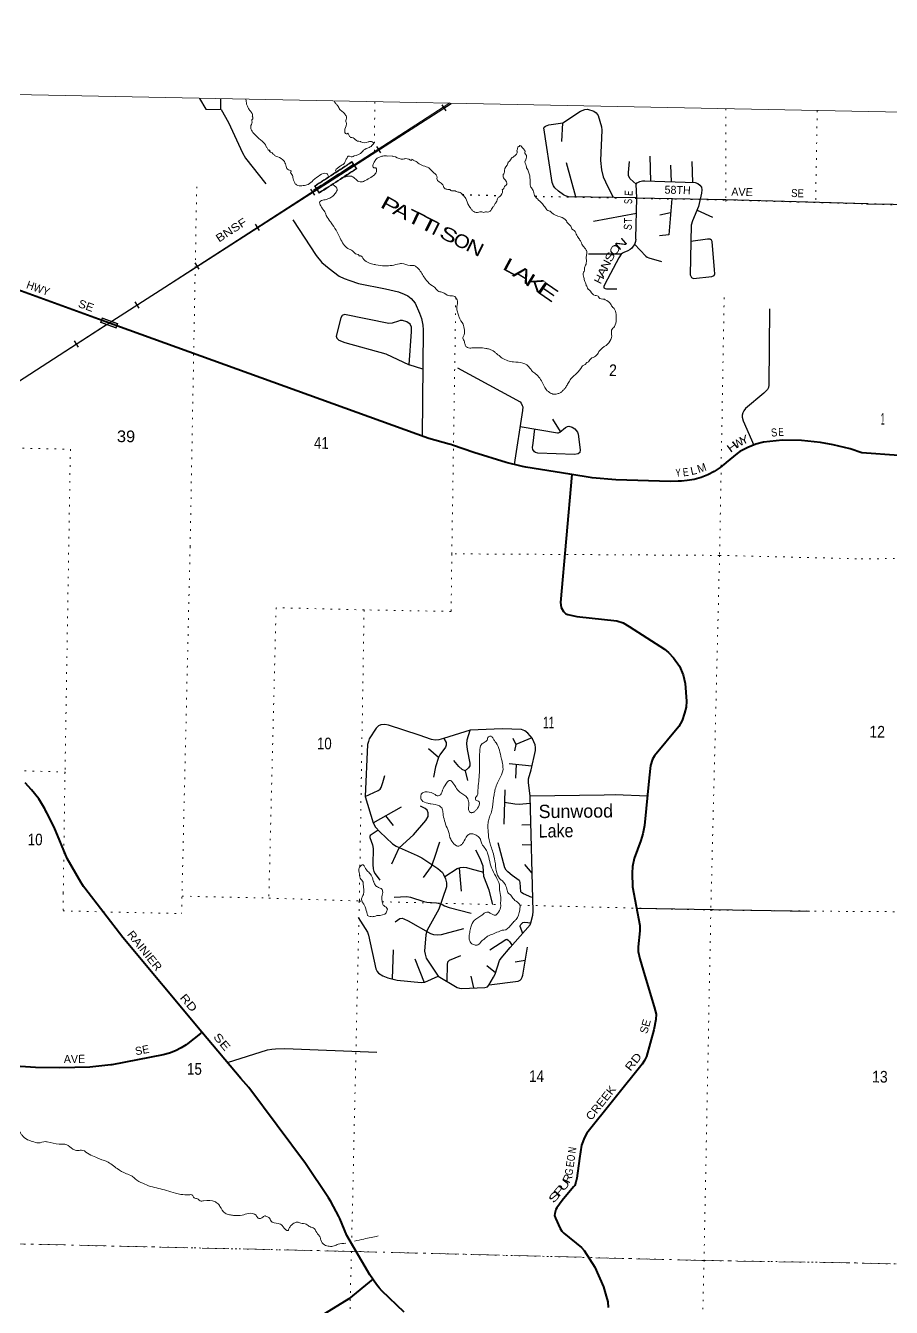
# Model space of a CAD drawing. Header units: feet. Extents: x -518066 to -250644, y -364975 to -177792.
# Drawn here: x -451300 to -438261, y -197095 to -177792 of the extents above; entities that cross this region are included whole.
import ezdxf
from ezdxf.enums import TextEntityAlignment as Align

# ---------------------------------------------------------------- set-up
doc = ezdxf.new("R2010")
doc.units = ezdxf.units.FT
doc.header["$LTSCALE"] = 80
doc.linetypes.add('DOT_DASHED', pattern=[7.7, 5, -1.2, 0.3, -1.2])
doc.linetypes.add('DOTTED', pattern=[1.5, 0.3, -1.2])
for name, color, linetype, lineweight in [('26', 7, 'Continuous', 40), ('29', 7, 'Continuous', 25), ('30', 7, 'Continuous', 13), ('34', 7, 'Continuous', 25), ('39', 7, 'Continuous', 13), ('4', 7, 'Continuous', 25), ('41', 7, 'Continuous', 13), ('44', 7, 'DOT_DASHED', 13), ('6', 7, 'DOTTED', 25), ('61', 7, 'Continuous', 13), ('7', 7, 'DOTTED', 13)]:
    doc.layers.add(name, color=color, linetype=linetype, lineweight=lineweight)
doc.layers.add('27', color=7, linetype='Continuous')

msp = doc.modelspace()

# ---------------------------------------------------------------- linework, layer by layer
at = {"layer": '26'}
for points in [[(-449925.28, -182311.32), (-452414.93, -181411.26), (-452439.86, -181402.24), (-452464.93, -181389.34), (-452501.31, -181366.85), (-452536.59, -181339.56), (-452568.83, -181308.74), (-452597.67, -181274.71), (-452622.8, -181237.86), (-452643.93, -181198.58), (-452660.85, -181157.31), (-452673.35, -181114.5), (-452681.32, -181070.61), (-452684.65, -181026.13), (-452657.91, -180327.41)], [(-438707.13, -184223.73), (-438880.02, -184167.17), (-439137.58, -184107.71), (-439329.31, -184069.44), (-439614.21, -184038.28), (-439900.81, -184037.06), (-440185.97, -184065.82), (-440300.88, -184097.54), (-440424.46, -184145.31), (-440542.37, -184205.73), (-440583.09, -184234.64), (-440750.49, -184370.53), (-440755.82, -184375.49), (-440839.21, -184445.02), (-440929.42, -184505.45), (-441025.46, -184556.12), (-441126.26, -184596.48), (-441230.73, -184626.08), (-441337.72, -184644.59), (-441421.06, -184650.15), (-441446.29, -184651.84), (-441471.06, -184652.41), (-441588.44, -184655.14), (-442409.32, -184634.19), (-442769.89, -184603.6), (-443105.47, -184548.87), (-443764.76, -184439.96), (-443789.61, -184435.86), (-443814.76, -184430.06), (-444061.36, -184373.2), (-444551.47, -184218.53), (-444871.9, -184110.42), (-444897.07, -184101.92), (-444921.9, -184095.01), (-445226.05, -184010.33), (-449925.28, -182311.32)], [(-434579.37, -184567.92), (-434811.99, -184501.78), (-435311.04, -184366.69), (-435594.02, -184328.05), (-435827.1, -184318.59), (-436003.63, -184315.96), (-436453.66, -184327.38), (-437601.09, -184300.17), (-437907.48, -184285.52), (-438151.31, -184267.77), (-438707.13, -184223.73)], [(-443074.78, -184553.88), (-443242, -186482), (-443235, -186555), (-443199, -186616), (-443166, -186649), (-443132, -186663), (-443000, -186693), (-442394, -186758), (-442302, -186788), (-442212, -186841), (-441678, -187184), (-441616, -187235), (-441541, -187313), (-441453, -187441), (-441399, -187570), (-441366, -187698), (-441348, -187966), (-441352, -188056), (-441377, -188145), (-441414, -188259), (-441462, -188345), (-441828, -188788), (-441861, -188837), (-441890, -188937), (-441909, -189120), (-441980, -189838), (-442005, -189964), (-442035, -190062), (-442137, -190337), (-442159, -190454), (-442167, -190556), (-442160, -190761), (-442048, -191343), (-442050, -191423), (-442076, -191664), (-442073, -191736), (-442048, -191846), (-441976, -192104), (-441834, -192567), (-441804, -192679), (-441808, -192761), (-441840, -192914), (-441951, -193319), (-441977, -193375), (-442013, -193431), (-442848, -194472), (-442883, -194536), (-442926, -194652), (-442957, -194855), (-442998, -195150), (-443011, -195211), (-443029, -195258), (-443048, -195282), (-443220, -195485), (-443301, -195594), (-443314, -195619), (-443332, -195680), (-443333, -195714), (-443322, -195754), (-443251, -195909), (-443224, -195946), (-443194, -195978), (-442926, -196194), (-442886, -196239), (-442727, -196489), (-442597, -196786), (-442555, -196926), (-442534, -197011), (-442529, -197095)], [(-448643.74, -192949.48), (-449835.9, -191526.5), (-450124.58, -191153.6), (-450408.83, -190783.3), (-450427.98, -190758.36), (-450444.28, -190733.3), (-450469.92, -190693.9), (-450672.83, -190335.1), (-450872.05, -189863.6), (-450982.28, -189646.4), (-450995.12, -189621.1), (-451008.09, -189596.4), (-451012.06, -189588.83), (-451103.52, -189438.57), (-451210.19, -189298.69), (-451307.32, -189195.72)], [(-448643.74, -192949.48), (-448667.21, -192968.33), (-448856.89, -193120.67), (-448881.84, -193141.51), (-448906.89, -193157.22), (-448955.83, -193187.92), (-449043.11, -193231.27), (-449134.45, -193265.25), (-449228.83, -193289.51), (-450003.78, -193442.32), (-450015.65, -193444.09), (-450330.81, -193479.3), (-450783.75, -193489.37), (-451148.99, -193485.08), (-451845.41, -193436.69)], [(-445600.88, -197164.96), (-445934.37, -196845.76), (-445973.22, -196802.59), (-446016.69, -196748.87), (-446118.31, -196602.74), (-446238.21, -196400.39), (-446464.45, -196014.18), (-446568.62, -195754.84), (-446580.98, -195728.39), (-446704.58, -195499.61), (-446740.67, -195444.64), (-447083.84, -194930.54), (-447939.47, -193785.88), (-448060.27, -193645.9), (-448643.74, -192949.48)], [(-446070.35, -196671.7), (-446434, -196965), (-446994, -197314), (-447197, -197421), (-447297, -197460), (-447411, -197500), (-447552, -197530), (-447694, -197542), (-447942, -197531), (-450588, -197405), (-450726, -197405), (-450787, -197416), (-450878, -197448), (-450945, -197488), (-450996, -197533), (-451060, -197624), (-451121, -197737), (-451162, -197889), (-451217, -198188), (-451344, -199099)]]:
    msp.add_lwpolyline(points, dxfattribs=at)
at = {"layer": '29'}
for p, q in [((-448365.02, -178895.22), (-448367.2, -179054.39)), ((-443223, -179536), (-443207, -179254)), ((-443011.26, -180371.47), (-443154, -179859)), ((-441884.67, -180132.3), (-441894, -179760)), ((-441570.78, -180143.91), (-441585, -179895)), ((-441250.95, -180155.74), (-441260, -179841)), ((-438634.91, -180473.78), (-435510.72, -180526.46)), ((-442099.07, -180619.12), (-442748, -180742)), ((-441586.33, -180610.64), (-441749, -180646)), ((-441188.03, -180570.52), (-440956, -180675)), ((-442823, -181230), (-442323.21, -181226.96)), ((-445318.83, -182965.24), (-445524, -182901)), ((-443246.43, -183906.93), (-443359, -183720)), ((-443673.72, -188518.48), (-443918.04, -188618.91)), ((-445082, -188813), (-445233, -188686)), ((-444016, -188904), (-443674.19, -188942.1)), ((-443910.75, -188915.73), (-443923, -189124)), ((-444681, -189014), (-444643, -189162)), ((-444083, -189300), (-444097, -189820)), ((-446064, -189799), (-445641, -189557)), ((-445880.75, -189694.16), (-445767, -189840)), ((-443690.11, -189826.1), (-443826.23, -189831.08)), ((-443681.54, -190136.35), (-443819.3, -190129.19)), ((-444771.33, -190478.56), (-444739, -190825)), ((-443670, -190553.95), (-443781, -190425)), ((-442100.8, -191085.36), (-439495.3, -191126.96)), ((-445767, -191711), (-445781.61, -192147.33)), ((-445438, -191845), (-445295.73, -192202.74)), ((-444355, -191949), (-444222.45, -192051.04)), ((-443774.44, -191873.58), (-443929, -191897)), ((-444596, -192109), (-444552.98, -192285.31))]:
    msp.add_line(p, q, dxfattribs=at)
for points in [[(-448680.38, -178889.02), (-448585.56, -179050.02), (-448354.58, -179054.64), (-448245, -179252), (-448034, -179707), (-447987.32, -179786.05), (-447680, -180173)], [(-443207, -179254), (-442941, -179079), (-442880.34, -179053.46), (-442838, -179051), (-442741.75, -179081.19), (-442707.11, -179104.3), (-442679, -179144), (-442628.57, -179316.91), (-442624, -179369), (-442641, -179823), (-442628.57, -179966.28), (-442603, -180069), (-442568.52, -180146.54), (-442451.82, -180381.14)], [(-442092.26, -180387.35), (-443122.88, -180369.54), (-443166.76, -180357.98), (-443199.1, -180339.5), (-443275.33, -180286.35), (-443330.76, -180235.5), (-443351.55, -180203.15), (-443372, -180155), (-443494, -179334), (-443490.14, -179320.38), (-443471.66, -179304.2), (-443419, -179285), (-443207, -179254)], [(-442102.94, -180179.92), (-442196.64, -180098.01), (-442218, -180055), (-442222.05, -180005.57), (-442203, -179837)], [(-442092.26, -180387.35), (-442103, -180180), (-442088.08, -180160.4), (-442048.81, -180139.6), (-442007.24, -180130.36), (-441974, -180129), (-441217, -180157), (-441178.01, -180171.96), (-441145.68, -180192.75), (-441122.58, -180227.42), (-441115, -180266), (-441120.27, -180312.92), (-441164, -180516), (-441258.86, -180731.2), (-441278, -180798), (-441291, -181545), (-441271.57, -181583.92), (-441241, -181601), (-440963, -181571), (-440932.02, -181553.88), (-440920.47, -181530.77), (-440927, -181468), (-440959, -181044), (-440971.29, -181022.36), (-440982.84, -181013.12), (-440992.08, -181008.5), (-441030, -181009), (-441282.26, -181042.87)], [(-442111.71, -181006.85), (-442110.15, -180995.91), (-442092.26, -180387.35)], [(-438634.91, -180473.78), (-440753.31, -180414.98), (-442096.8, -180389.96)], [(-441568.09, -180399.81), (-441615, -180942), (-441752, -180958)], [(-447276, -180715), (-446923, -181255), (-446839.35, -181359.79), (-446728.48, -181452.22), (-446576.03, -181563.15), (-446504.43, -181598.98), (-446417, -181631), (-446285, -181674.07), (-445881, -181754), (-445684.45, -181803.48), (-445598.99, -181834.69), (-445546, -181862), (-445492.74, -181904.02), (-445434.99, -181974.49), (-445366, -182124), (-445337.98, -182202.13), (-445320, -182305), (-445312.57, -182371.97), (-445329.45, -183972.95)], [(-442111.71, -181006.85), (-442114.65, -181044.88), (-442129.67, -181088.22), (-442148.15, -181115.36), (-442171.24, -181143.68), (-442194.34, -181163.89), (-442228.99, -181182.97), (-442291.35, -181208.39), (-442312.14, -181220.51), (-442328.31, -181233.81), (-442365.33, -181287.82), (-442578.94, -181685.75), (-442592.79, -181720.26), (-442589.33, -181738.75), (-442573.16, -181750.3), (-442550.05, -181753.77), (-442397.61, -181753.77)], [(-442127.56, -181085.13), (-441959.9, -181262.11), (-441937.95, -181277.13), (-441914, -181288), (-441722, -181342)], [(-440097, -182056), (-440105, -183208), (-440109.72, -183243.16), (-440128.2, -183273.2), (-440184, -183325), (-440456.2, -183559.76), (-440482, -183593), (-440497.77, -183624.47), (-440509.32, -183656.82), (-440509.32, -183686.86), (-440493, -183745), (-440334.37, -184110.49)], [(-444795, -182946), (-443853, -183457), (-443835.47, -183477.74), (-443819.3, -183512.41), (-443812.37, -183533.2), (-443817, -183590), (-443940.59, -184401.05)], [(-443853.18, -183827.41), (-443291, -183925), (-443274.18, -183923.75), (-443255.7, -183914.51), (-443167, -183842), (-443137.9, -183829), (-443117.11, -183826.69), (-443069, -183840), (-443029.34, -183863.67), (-442990, -183914), (-442978.52, -183946.86), (-442946.18, -184180.27), (-442951, -184220), (-442976.21, -184242.66), (-443034, -184253), (-443587, -184229), (-443620.65, -184221.86), (-443636.82, -184210.31), (-443663, -184174), (-443664.54, -184143.29), (-443655, -184082), (-443629.07, -183866.31)], [(-445003.96, -188528.43), (-444967.3, -188588.4), (-444966, -188627), (-444976.54, -188660.04), (-445059.69, -188773.28), (-445082, -188813), (-445126, -188957), (-445159, -189112)], [(-444609, -188406), (-444654, -188554), (-444660.09, -188606.89), (-444651, -188693), (-444612, -188901), (-444611.59, -188939.67), (-444627.76, -188967.4), (-444681, -189014), (-444724.77, -188995.13), (-444777, -188950), (-444849, -188859)], [(-443964, -188521), (-443918, -188619), (-443938, -188713)], [(-446186, -189399), (-445992.87, -189309.43), (-445960.53, -189288.63), (-445944, -189267), (-445918, -189192), (-445890, -189087)], [(-445787, -190416), (-445674.11, -190172.56), (-445458, -189979), (-445274, -189764), (-445239.86, -189703.44), (-445235.24, -189675.71), (-445237, -189648), (-445253.72, -189608.69), (-445285, -189582), (-445353, -189547)], [(-443698.96, -189505.94), (-443865.5, -189521.41), (-443932, -189519), (-444088.11, -189489.96)], [(-441936.32, -189396.23), (-442423, -189376), (-442586, -189379), (-443702, -189396)], [(-445988.8, -189908.87), (-446110, -189990), (-446117.6, -190001.55), (-446115.29, -190017.73), (-446076, -190131), (-446066.78, -190184.12), (-446073, -190424), (-446066.78, -190492.63), (-446055.23, -190529.61), (-446034, -190566), (-445964, -190659)], [(-445310, -190621), (-445185, -190455), (-445142, -190329), (-445063, -190086)], [(-443678, -190920), (-443803.13, -190868.13), (-443827.39, -190853.69), (-443841, -190835), (-443852.8, -190698.85), (-443858.57, -190678.05), (-443868, -190667), (-443973, -190593), (-444038.74, -190538.24), (-444063, -190509.35), (-444082, -190474), (-444185, -190097)], [(-444264, -191027), (-444319, -190811), (-444397, -190605), (-444408, -190452), (-444452, -190336), (-444519, -190211)], [(-444985, -190606), (-444801, -190488), (-444750.17, -190471.83), (-444703.98, -190467.21), (-444660.09, -190469.52), (-444612, -190484), (-444402, -190543)], [(-445750, -190917), (-445556.31, -190909.75), (-445505, -190915), (-445303, -190981), (-445258.34, -190992.95), (-445112, -191002), (-445043.52, -191018.37), (-444991, -191047), (-444923.41, -191071.52), (-444590, -191156)], [(-446293, -191224), (-446153, -191443), (-446133.77, -191490.95), (-446024, -191995), (-446006.73, -192036.33), (-445983.63, -192061.75), (-445922, -192103), (-445847.35, -192131.08), (-445702, -192167), (-445343.8, -192205.03), (-445290, -192200), (-445088, -192105)], [(-445736, -191288), (-445663, -191241), (-445630.22, -191235.6), (-445602.5, -191242.53), (-445540, -191274), (-445201, -191465), (-445156.71, -191480.56), (-445094.34, -191482.87), (-445038.9, -191480.56), (-444979, -191466), (-444699, -191390)], [(-443813.64, -191462.65), (-443851, -191359), (-443850.49, -191347.09), (-443842.41, -191330.91), (-443826.24, -191312.42), (-443810, -191301), (-443783.51, -191296.24), (-443689.4, -191305.67)], [(-444319.54, -192237.58), (-443883, -192182), (-443853.96, -192169.79), (-443837.79, -192152.46), (-443820.47, -192122.41), (-443813, -192094), (-443739, -191671)], [(-444309, -191709), (-444067, -191553), (-444050.29, -191552.18), (-444034.12, -191562.58), (-444011, -191587), (-443973, -191643)], [(-444752, -191800), (-444921.1, -191873.4), (-444945, -191896), (-444952, -191934), (-444957.86, -192181.7)], [(-448258.91, -193408.8), (-447655, -193219), (-447591.29, -193208.56), (-447535.85, -193201.63), (-447397, -193199), (-446009, -193252)]]:
    msp.add_lwpolyline(points, dxfattribs=at)
for points in [[(-445524, -182901), (-445486, -182398), (-445490.43, -182332.69), (-445508.91, -182288.78), (-445559, -182254), (-445622.09, -182233.32), (-445656.74, -182233.32), (-445686, -182243), (-445779.16, -182274.91), (-445830, -182277), (-446499, -182145), (-446532.15, -182157.06), (-446551, -182192), (-446623, -182470), (-446615.31, -182499.07), (-446582.97, -182526.8), (-446495, -182564), (-445876, -182736)], [(-443702, -189396), (-443727, -189189), (-443724.6, -189133.77), (-443687, -188998), (-443621, -188710), (-443620.66, -188661.19), (-443627.59, -188621.9), (-443664, -188534), (-443667, -188526), (-443736.16, -188448.58), (-443782.35, -188413.92), (-443830, -188393), (-444123, -188384), (-444605, -188402), (-445006, -188529), (-445078.17, -188549.12), (-445131.3, -188551.43), (-445189, -188542), (-445375, -188476), (-445836, -188326), (-445891.23, -188318.03), (-445951.28, -188322.65), (-445985.93, -188338.83), (-446022, -188372), (-446124.52, -188535.26), (-446138.38, -188573.4), (-446149, -188617), (-446186, -189399), (-446064, -189799), (-446029.82, -189861.75), (-445967.46, -189933.39), (-445775, -190114), (-445717.99, -190151.77), (-445405, -190290), (-445334.56, -190323.93), (-445092.03, -190485.7), (-445024, -190548), (-445004.26, -190575.83), (-444976.54, -190642.84), (-444960.37, -190700.62), (-444961, -190763), (-445076, -191099), (-445251.41, -191415.85), (-445272, -191484), (-445292.99, -191730.13), (-445285, -191778), (-445265.27, -191834.12), (-445088, -192105), (-444798.68, -192275.51), (-444766.34, -192287.06), (-444731, -192292), (-444385, -192279), (-444363.28, -192274.94), (-444345.95, -192266.27), (-444322.85, -192243.16), (-444288.21, -192184.81), (-444252, -192124), (-444230.46, -192075.04), (-444163, -191873), (-444140.38, -191835.85), (-444000, -191676), (-443703, -191336), (-443688.8, -191304.33), (-443659.92, -191188.2), (-443654, -191133)]]:
    msp.add_lwpolyline(points, close=True, dxfattribs=at)
at = {"layer": '34'}
for p, q in [((-450001.92, -182244.22), (-444888.74, -178963.39)), ((-444963.84, -179076.63), (-445024.16, -178983.31)), ((-445949.25, -179707.69), (-446009.56, -179614.37)), ((-446942.92, -180347.42), (-447003.24, -180254.12)), ((-447779.21, -180875.19), (-447839.53, -180781.88)), ((-448684.78, -181458.03), (-448745.1, -181364.72)), ((-449587.84, -182044.96), (-449648.17, -181951.65)), ((-450505.21, -182634.9), (-450565.53, -182541.59))]:
    msp.add_line(p, q, dxfattribs=at)
at = {"layer": '34', "lineweight": 13}
for p, q in [((-446387.48, -179850.66), (-446323.22, -179945.04)), ((-446310.96, -179948.84), (-446384.75, -179840.46)), ((-446880.38, -180314.93), (-446951.02, -180204.47)), ((-446877.89, -180303.97), (-446939.35, -180207.86))]:
    msp.add_line(p, q, dxfattribs=at)
msp.add_lwpolyline([(-444911.1, -178954.54), (-456099.27, -186187.52), (-456532.32, -186457.58), (-456769.16, -186611.44), (-456971.95, -186773.75), (-457173.03, -186960.17), (-457374.94, -187214.86), (-463514.27, -196366.62), (-463839.56, -196862.84), (-463995.36, -197126.1), (-464110.45, -197343.63), (-464189.58, -197577.66), (-464255.65, -197894.16), (-466464.25, -211701.43), (-466546, -212154.26), (-466660.41, -212817.54), (-467449.16, -217956.46), (-468444.31, -224233.2)], dxfattribs=at)
at = {"layer": '34'}
msp.add_lwpolyline([(-465555.62, -206013.84), (-464256.74, -197893.97), (-464190.66, -197577.38), (-464111.46, -197343.2), (-463996.33, -197125.56), (-463840.5, -196862.25), (-463515.2, -196366.01), (-457375.84, -187214.21), (-457173.85, -186959.42), (-456972.68, -186772.91), (-456769.81, -186610.56), (-456532.92, -186456.65), (-456099.87, -186186.59), (-450081.5, -182295.67)], dxfattribs=at)
at = {"layer": '34', "lineweight": 13}
for centre, major_axis, start_param, end_param in [((-465281.58, -151264.46), (709.92, 34296.83), 3.72554957, 3.74652935), ((-465269.7, -151282.21), (708.5, 34229.29), 3.72687781, 3.74652877), ((-465269.7, -151282.21), (708.66, 34237.29), 3.72712361, 3.74632059), ((-465266.34, -151279.46), (711.07, 34351.88), 3.72701264, 3.74624122), ((-465266.34, -151279.46), (711.23, 34359.88), 3.72688378, 3.7465292)]:
    msp.add_ellipse(centre, major_axis=major_axis, ratio=1, start_param=start_param, end_param=end_param, dxfattribs=at)
at = {"layer": '39'}
for p, q in [((-445779.87, -179755.6), (-445846.72, -179756.63)), ((-444306.36, -188494.95), (-444296.29, -188493.06))]:
    msp.add_line(p, q, dxfattribs=at)
msp.add_arc((-446222.01, -190474.31), 42.09, 84.20074, 118.08062, dxfattribs=at)
for points in [[(-447884.12, -179164.56), (-447883.59, -179133.17), (-447900.96, -179094.78), (-447935.36, -179053.15), (-447958.48, -179005.74), (-447974.75, -178963.94), (-447976.11, -178939), (-447982, -178903)], [(-446480.16, -179142.04), (-446518.7, -179095.5), (-446567.82, -179055.14), (-446600.1, -178998.74), (-446629.9, -178965), (-446655, -178929)], [(-447887.47, -179161.14), (-447884.12, -179164.56), (-447884.58, -179202.71), (-447894.77, -179214.65), (-447890.9, -179226.74), (-447905.81, -179296.85), (-447910, -179310.87), (-447888.77, -179381.41), (-447835.32, -179446.3), (-447737.98, -179533.8), (-447678.66, -179610.82), (-447672.84, -179626.95), (-447654.93, -179641.22), (-447649.15, -179661.38), (-447619.18, -179673.78), (-447625.23, -179675.71), (-447599.46, -179704.13), (-447579.5, -179714.41), (-447579.63, -179724.45), (-447563.61, -179728.66), (-447551.81, -179748.88), (-447533.85, -179759.13), (-447426.05, -179812.61), (-447386.62, -179873.33), (-447375.08, -179915.64), (-447341.51, -179962.23), (-447301.64, -179986.8), (-447307.73, -179992.75), (-447278.29, -180049.33), (-447274.67, -180081.51), (-447247.52, -180160.15), (-447240.58, -180173.47)], [(-446128.38, -179629.07), (-446069.59, -179583.56), (-446059.25, -179559.59), (-446079.13, -179543.29), (-446123.25, -179536.75), (-446141.42, -179544.56), (-446249.85, -179543.28), (-446263.81, -179535.09), (-446301.91, -179530.62), (-446367.63, -179483.65), (-446405.68, -179475.18), (-446433.31, -179434.68), (-446455.18, -179416.35), (-446459.26, -179422.33), (-446451.18, -179418.4), (-446459.26, -179422.33), (-446492.97, -179385.78), (-446467.5, -179273.62), (-446476.93, -179223.3), (-446472.03, -179151.05), (-446480.16, -179142.04)], [(-446354.68, -179755.3), (-446352.85, -179754.96), (-446231.61, -179694.13), (-446211.23, -179670.26), (-446128.38, -179629.07)], [(-442967.6, -180997.8), (-443007.11, -180931.09), (-443054.52, -180866.27), (-443070.51, -180860.06), (-443076.29, -180839.9), (-443147.51, -180750.69), (-443155.35, -180734.54), (-443248.99, -180673.18), (-443378.71, -180605.39), (-443398.57, -180587.08), (-443420.61, -180582.79), (-443470.27, -180538.03), (-443517.71, -180475.21), (-443593.14, -180402.02), (-443634.68, -180349.31), (-443657.86, -180274.73), (-443689.38, -180224.15), (-443702.61, -180155.71), (-443703.79, -180087.42), (-443738.43, -179964.5), (-443754.13, -179934.2), (-443761.82, -179905.99), (-443776.93, -179827.48), (-443768.73, -179813.52), (-443769.68, -179727.15), (-443783.4, -179698.87), (-443777.28, -179690.92), (-443798.91, -179652.5), (-443820.67, -179626.13), (-443860.57, -179603.57), (-443862.67, -179611.58), (-443878.76, -179613.39), (-443893.31, -179653.39), (-443901.56, -179671.37), (-443897.69, -179683.47), (-443946.86, -179763.22), (-443989.45, -179796.86), (-444005.88, -179826.79), (-444030.25, -179848.59), (-444036.47, -179864.59), (-444090.03, -179974.42), (-444092.5, -180012.55), (-444106.86, -180036.48), (-444091.55, -180098.91), (-444059.95, -180143.47), (-444054.39, -180181.69), (-444095.15, -180229.41), (-444099.38, -180247.44), (-444119.61, -180259.25), (-444119.84, -180277.32), (-444159.06, -180365.22), (-444181.38, -180383.04), (-444212.35, -180452.96), (-444226.63, -180470.87), (-444249.21, -180510.77)], [(-446352.85, -179754.96), (-446379.76, -179767.76), (-446420.65, -179760.2), (-446443.34, -179759.28), (-446458.99, -179782.1), (-446481.25, -179827.66), (-446506.92, -179872.13), (-446562.51, -179907.16), (-446596.68, -179934.25), (-446620.67, -179955.97), (-446630.71, -179973.07), (-446625.95, -179985.67)], [(-446506.33, -180076.4), (-446499.36, -180075.02), (-446456.36, -180064.43), (-446409.95, -180057.18), (-446375.82, -180068.21), (-446328.99, -180105.19), (-446283.31, -180139.91), (-446242.44, -180145.21), (-446184.81, -180124.26), (-446100.19, -180078.11), (-446033.78, -180025.33), (-446016.1, -179975.28), (-446027.81, -179935.7), (-446053.92, -179932.54), (-446069.97, -179914.54), (-446071.3, -179893.02), (-446050.17, -179848.6), (-446017.75, -179798.4), (-445971.51, -179771.89), (-445921.76, -179756.68), (-445887.76, -179754.1), (-445846.72, -179756.63)], [(-444249.21, -180510.77), (-444265.44, -180524.63), (-444281.93, -180558.58), (-444338.67, -180600.09), (-444374.78, -180597.66), (-444403, -180605.35), (-444429.01, -180597.02), (-444493.36, -180604.29), (-444567.4, -180581.33), (-444593.11, -180548.89), (-444626.66, -180500.3), (-444671.55, -180393.33), (-444713.16, -180346.64), (-444719.11, -180340.55), (-444770.83, -180299.77), (-444798.92, -180297.43), (-444832.87, -180280.96), (-444887.06, -180278.32), (-444901, -180268.12), (-444955.09, -180257.43), (-445000.95, -180230.78), (-445016.51, -180188.43), (-445105.77, -180097), (-445103.55, -180078.96), (-445150.91, -180010.11), (-445190.58, -179969.48), (-445210.42, -179949.16), (-445374.18, -179872.92), (-445429.92, -179832.1), (-445455.9, -179821.75), (-445483.84, -179807.37), (-445481.91, -179813.42), (-445554.01, -179796.5), (-445614.35, -179803.82), (-445676.48, -179793.05), (-445778.45, -179755.7), (-445779.87, -179755.6)], [(-447240.58, -180173.47), (-447198.96, -180199.48), (-447121.83, -180202.16), (-447044.89, -180184.43), (-446967.24, -180120.21), (-446868.16, -180045.58), (-446768.64, -180017.44), (-446743.37, -180051.22), (-446741.73, -180057.26)], [(-446672.48, -180187.36), (-446607.62, -180260.86), (-446634.33, -180314.41), (-446672.47, -180358.99), (-446732.22, -180395.83), (-446806.85, -180418.07), (-446870.1, -180444.74), (-446854.77, -180508.1), (-446836.31, -180543.07), (-446802.77, -180583.11)], [(-446814.58, -180570.26), (-446802.77, -180583.11), (-446771.45, -180649.75), (-446712.33, -180742.84), (-446696.51, -180763.1), (-446562.74, -180993.63)], [(-446562.74, -180993.63), (-446446.13, -181147.63), (-446376.29, -181184.6), (-446310.63, -181235.58), (-446280.65, -181247.98), (-446278.82, -181262.07), (-446270.76, -181260.16), (-446205.13, -181313.14), (-446049.38, -181387.28), (-446023.34, -181393.61), (-445893.01, -181411.21), (-445669.7, -181379.69), (-445637.49, -181374.05), (-445509.32, -181403.67), (-445457.1, -181404.29), (-445419.17, -181422.82), (-445355.69, -181487.83), (-445265.03, -181629.47), (-445171.65, -181712.91), (-445119.93, -181753.69), (-445104.14, -181775.97), (-445077.76, -181797.01)], [(-442967.6, -180997.8), (-442937.77, -181045.39), (-442922.69, -181082.67), (-442900.85, -181114.21), (-442875.18, -181147.54)], [(-442893.37, -181586.94), (-442895.64, -181506.79), (-442887.46, -181494.83), (-442884.96, -181454.7), (-442866.22, -181400.7), (-442853.25, -181324.53), (-442856.68, -181276.3), (-442845.85, -181212.15), (-442851.49, -181179.95), (-442875.18, -181147.54), (-442879.21, -181140.66)], [(-442893.37, -181586.94), (-442876.64, -181644.66), (-442862.68, -181683.07), (-442855.65, -181706.83), (-442843.48, -181727.25)], [(-445077.76, -181797.01), (-445017.03, -181811.98), (-444929.29, -181857.65), (-444853.26, -181864.88), (-444800.55, -181923.35), (-444800.94, -182003.87), (-444804.84, -182071.93), (-444784.94, -182136.1)], [(-442732.42, -182779.96), (-442677.52, -182724.38), (-442665.17, -182700.43), (-442655.01, -182690.5), (-442594.01, -182628.97), (-442557.6, -182607.3), (-442486.24, -182519.79), (-442473.82, -182489.81), (-442475.26, -182443.6), (-442474.48, -182379.34), (-442431.6, -182321.61), (-442406.29, -182223.5), (-442407.94, -182193.36), (-442407.28, -182139.13), (-442438.35, -182052.42), (-442458.24, -182036.11), (-442489.71, -181981.51), (-442569.3, -181920.33), (-442583.28, -181914.14), (-442667.33, -181889.05), (-442671.17, -181874.95), (-442723.16, -181856.26), (-442792.69, -181793.18), (-442812.47, -181768.85), (-442828.46, -181762.64), (-442843.48, -181727.25)], [(-444784.94, -182136.1), (-444777.49, -182165.41), (-444771.69, -182183.56), (-444712.7, -182286.67), (-444691.71, -182377.29), (-444704.85, -182467.51), (-444717.16, -182487.45), (-444695.67, -182537.91), (-444682.33, -182596.31), (-444660.65, -182630.7), (-444592.58, -182647.58), (-444568.45, -182645.85), (-444369.7, -182652.2), (-444315.63, -182664.9), (-444239.79, -182703.94), (-444207.97, -182730.43), (-444186.1, -182748.76), (-444122.46, -182799.72), (-444036.58, -182838.89), (-443952.45, -182857.96), (-443812.06, -182873.67), (-443704.53, -182949.25), (-443670.96, -182995.83), (-443619.23, -183036.6), (-443508.26, -183181.56)], [(-443203.83, -183282.78), (-443176.04, -183254.71), (-443145.31, -183204.86), (-443130.93, -183178.92), (-443087.95, -183113.16), (-442996.51, -183025.88), (-442923.04, -182930.35), (-442902.69, -182908.5), (-442882.51, -182900.7), (-442845.95, -182866.99), (-442823.74, -182857.21), (-442803.27, -182825.32), (-442732.42, -182779.96)], [(-443508.26, -183181.56), (-443471.68, -183258.06), (-443408.77, -183316.44), (-443341.61, -183344.16), (-443281.61, -183334.53), (-443238.69, -183315.99), (-443203.83, -183282.78)], [(-444306.36, -188494.95), (-444340.74, -188514.63), (-444345.08, -188540.69), (-444379.67, -188578.44), (-444434.36, -188615.94), (-444461.78, -188724.06), (-444468.12, -189079.44), (-444489.4, -189342.27), (-444497.97, -189386.34), (-444522.41, -189414.17), (-444526.6, -189428.19), (-444518.88, -189454.38), (-444469, -189481.07), (-444465.32, -189509.23), (-444506.54, -189595.1), (-444535.01, -189624.88), (-444571.4, -189644.54), (-444577.43, -189644.46), (-444587.52, -189648.37), (-444613.43, -189631.99), (-444629.05, -189595.66), (-444624.17, -189525.43), (-444633.36, -189455.03), (-444649.04, -189422.73), (-444760.43, -189335.05), (-444882.99, -189174.96), (-444902.9, -189160.67), (-444920.99, -189162.47), (-444971.86, -189216.09), (-445021.18, -189307.88), (-445025.36, -189321.89), (-445070.35, -189387.63), (-445100.52, -189391.3), (-445134.43, -189372.82), (-445254.42, -189331.25), (-445280.56, -189332.95), (-445335.06, -189356.4), (-445349.63, -189398.4), (-445348.01, -189430.55), (-445334.3, -189458.83), (-445244.48, -189504.07), (-445196.38, -189512.66), (-445068.24, -189544.29), (-445044.34, -189560.65), (-445016.96, -189621.21), (-445009.79, -189691.58), (-445004.01, -189711.74), (-444975.18, -189818.51), (-444930.32, -189927.48), (-444897.6, -190044.34), (-444879.88, -190072.66), (-444812.46, -190143.75), (-444776.38, -190150.19), (-444754.18, -190140.41), (-444719.65, -190108.69), (-444670.41, -190022.92), (-444635.75, -189981.15), (-444611.46, -189965.38), (-444563.27, -189965.94), (-444513.29, -189984.61), (-444483.42, -190005.04), (-444451.75, -190043.57), (-444447.86, -190053.65), (-444428.51, -190114.13), (-444379.14, -190182.99), (-444343.86, -190253.7), (-444270.64, -190507.59), (-444161.33, -190765.92), (-444161.81, -190806.08), (-444143.1, -190918.76), (-444146.09, -190999.06), (-444147, -191073.35), (-444192.28, -191163.18), (-444220.69, -191186.95), (-444330.63, -191145.48), (-444409.28, -191172.67), (-444429.59, -191190.51), (-444545.02, -191269.47), (-444594.41, -191367.29), (-444611.5, -191451.43), (-444620.54, -191533.66), (-444605.16, -191590.07), (-444541.47, -191637.01), (-444515.41, -191641.33), (-444464.91, -191617.83), (-444409.97, -191558.23), (-444391.77, -191548.4), (-444375.49, -191530.52), (-444308.74, -191491.15), (-444137.18, -191420.88), (-444106.96, -191413.2), (-444096.92, -191413.32), (-443997.67, -191344.2), (-443944.73, -191284.58), (-443912.21, -191252.83), (-443858.29, -191112.9), (-443851.51, -191050.72)], [(-443851.51, -191050.72), (-443863.23, -191024.48), (-443930.8, -190965.44), (-443972.38, -190916.76), (-443992.09, -190886.41), (-444027.91, -190859.87), (-444053.24, -190795.31), (-444086.35, -190710.58), (-444131.96, -190663.86), (-444137.94, -190659.76), (-444225.32, -190413.73), (-444255.63, -190264.78), (-444284.62, -190172.05), (-444326.84, -190010.9), (-444333.79, -189922.46), (-444338.84, -189842.08), (-444327.87, -189765.9), (-444306.91, -189693.84), (-444288.33, -189651.89), (-444269.18, -189563.76), (-444244.82, -189377.28), (-444231.93, -189309.15), (-444163.51, -189133.24), (-444113.9, -189017.35), (-444118.48, -188898.81), (-444131.83, -188840.42), (-444135.65, -188824.3), (-444215.19, -188594.44), (-444240.85, -188557.98), (-444264.46, -188517.54), (-444296.29, -188493.06), (-444301.13, -188496.69)], [(-446241.82, -190437.18), (-446276.57, -190479.93), (-446282.84, -190499.94), (-446275.34, -190544.21), (-446260.33, -190630.75), (-446218.89, -190691.47), (-446215.3, -190725.65), (-446206.41, -190820.14), (-446213.14, -190878.31), (-446237.84, -190928.22), (-446234.44, -190978.46), (-446208.85, -191020.93), (-446187.31, -191065.37), (-446156.47, -191172.16), (-446148.69, -191192.34), (-446112.73, -191208.83), (-446052.47, -191207.53), (-446010.15, -191195.98), (-445994.07, -191194.16), (-445871.07, -191153.43), (-445860.69, -191125.44), (-445852.31, -191097.43), (-445905.89, -191044.59), (-445925.5, -191006.2), (-445931.12, -190972), (-445936.41, -190911.69), (-445923.28, -190823.48), (-445946.93, -190787.06), (-446000.88, -190764.33), (-446028.75, -190743.91), (-446056.23, -190691.38), (-446060.12, -190681.3), (-446077.51, -190624.86), (-446120.83, -190554.07), (-446168.46, -190507.31), (-446217.75, -190432.44), (-446222.13, -190431.22)], [(-454219.23, -194656.62), (-454201.57, -194650.14), (-454159.4, -194650.63), (-454062.61, -194617.63), (-454012, -194584.08), (-453901.42, -194573.33), (-453841.37, -194590.09), (-453817.44, -194604.43), (-453763.11, -194595.03), (-453734.95, -194591.34), (-453603.95, -194552.72), (-453367.9, -194463.11), (-453283.27, -194440.01), (-453216.99, -194438.78), (-453150.53, -194423.49), (-453097.94, -194391.98), (-452970.9, -194349.29), (-452823.86, -194320.01), (-452789.7, -194311.26), (-452707.17, -194296.15), (-452550.66, -194306.03), (-452480.28, -194298.82), (-452429.86, -194281.34), (-452417.77, -194277.46), (-452385.5, -194265.79), (-452255.94, -194180.97), (-452136.98, -194142.2), (-451990.07, -194115.81), (-451907.64, -194108.74), (-451842.09, -194167.75), (-451798.08, -194182.32), (-451788.19, -194194.49), (-451702.41, -194241.68), (-451654.14, -194236.23), (-451635.92, -194224.38), (-451595.98, -194242.93), (-451546.72, -194319.82), (-451526.86, -194338.12), (-451516.89, -194344.27), (-451445.09, -194385.27), (-451377.82, -194468.39), (-451354.14, -194502.81), (-451270.63, -194572.07), (-451196.61, -194595.03), (-451108.53, -194618.15), (-450999.85, -194599.35), (-450975.79, -194601.63), (-450793.46, -194635.91), (-450681.11, -194645.26), (-450591.53, -194710.57), (-450515.47, -194731.55), (-450439.14, -194730.43), (-450345.49, -194789.77), (-450241.58, -194833.16), (-450221.63, -194843.44), (-450077.71, -194899.35), (-449920.35, -195005.62), (-449782.71, -195081.54), (-449696.81, -195118.69), (-449649.11, -195159.42), (-449535.46, -195227.02), (-449419.54, -195272.56), (-449177.28, -195333.65), (-449045.25, -195375.36), (-448961.14, -195394.42)], [(-448961.14, -195394.42), (-448826.64, -195398.01), (-448784.59, -195408.55), (-448782.68, -195416.6), (-448750.95, -195449.11), (-448700.96, -195467.76), (-448669.1, -195490.23), (-448618.9, -195490.81), (-448442.38, -195506.96), (-448414.47, -195523.35), (-448372.91, -195574.04), (-448293.84, -195677.38), (-448231.86, -195700.2), (-448167.73, -195710.99), (-448039.15, -195706.48), (-447944.46, -195681.49), (-447830.33, -195708.94), (-447796.71, -195751.5), (-447752.56, -195754.03), (-447728.22, -195734.24), (-447687.87, -195718.65), (-447681.89, -195722.73), (-447637.91, -195739.31), (-447604.46, -195795.93), (-447498.45, -195831.32), (-447434.54, -195860.19), (-447365.18, -195935.3), (-447345.09, -195935.55), (-447338.95, -195925.57), (-447318.33, -195881.64), (-447297.96, -195857.78), (-447245.29, -195820.25), (-447205.03, -195812.69), (-447185.01, -195816.93), (-447155.01, -195827.33), (-447072.87, -195844.36), (-447021.08, -195879.11), (-446953.16, -195908.03), (-446903.93, -195988.93), (-446870.29, -196029.49), (-446854.84, -196079.88), (-446797.51, -196154.85), (-446727.49, -196175.75), (-446653.09, -196168.6), (-446594.54, -196143.18), (-446479.88, -196126.45), (-446479.18, -196126.3)], [(-446344.56, -196096.29), (-446206.02, -196065.42), (-445990.58, -196019.76)]]:
    msp.add_spline(points, degree=3, dxfattribs=at)
at = {"layer": '4', "lineweight": 13}
msp.add_lwpolyline([(-501256.99, -177792.42), (-469933.03, -178460.37), (-438608.17, -179085.23), (-407282.48, -179667), (-375956.02, -180205.68), (-344628.85, -180701.28), (-313301.03, -181153.78), (-281972.61, -181563.19), (-250643.67, -181929.5), (-252658.03, -364975.08), (-284238.76, -364605.82), (-315818.95, -364193.12), (-347398.54, -363736.98), (-378977.49, -363237.41), (-410555.71, -362694.39), (-442133.14, -362107.95), (-473709.75, -361478.07), (-505285.47, -360804.75)], close=True, dxfattribs=at)
msp.add_lwpolyline([(-501256.99, -177792.42), (-469933.03, -178460.37), (-438608.17, -179085.23), (-407282.48, -179667), (-375956.02, -180205.68), (-344628.85, -180701.28), (-313301.03, -181153.78), (-281972.61, -181563.19), (-250643.67, -181929.5), (-252658.03, -364975.08), (-284238.76, -364605.82), (-315818.95, -364193.12), (-347398.54, -363736.98), (-378977.49, -363237.41), (-410555.71, -362694.39), (-442133.14, -362107.95), (-473709.75, -361478.07), (-505285.47, -360804.75)], close=True, dxfattribs=at)
at = {"layer": '44'}
for points in [[(-424858.03, -179345.89), (-424893.87, -180715.86), (-424958.05, -183420.86), (-427608.36, -183409.36), (-427747.58, -191280.35), (-429044.08, -191259.4), (-429097.43, -193924.55), (-432449.1, -193854.28), (-432494.94, -196531.37), (-435809.28, -196496.58), (-438942.1, -196423.1)], [(-438942.1, -196423.1), (-441082.7, -196389.02), (-446392.71, -196252.1), (-451684.88, -196133.64), (-451799.3, -201423.57), (-449176, -201485), (-449304, -209501), (-446659, -209534), (-446689, -211145)]]:
    msp.add_lwpolyline(points, dxfattribs=at)
at = {"layer": '6'}
for p, q in [((-444722.48, -180337.34), (-444149.62, -180350.41)), ((-443627.14, -180360.94), (-442351.64, -180384.91)), ((-442119.93, -180389.28), (-440753.31, -180414.98)), ((-440753.31, -180414.98), (-438634.89, -180472.65))]:
    msp.add_line(p, q, dxfattribs=at)
msp.add_lwpolyline([(-438634.89, -180472.65), (-438150.11, -180487.84), (-435513.41, -180527.32)], dxfattribs=at)
at = {"layer": '61'}
for p, q in [((-450148.37, -182190.53), (-449912.66, -182277.13)), ((-449912.66, -182277.13), (-449938.64, -182347.84))]:
    msp.add_line(p, q, dxfattribs=at)
msp.add_lwpolyline([(-449938.64, -182347.84), (-450174.36, -182261.24), (-450148.37, -182190.53)], dxfattribs=at)
msp.add_lwpolyline([(-450164.09, -182256.49), (-450143.62, -182200.79), (-449922.92, -182281.87), (-449943.38, -182337.57)], close=True, dxfattribs=at)
at = {"layer": '7'}
for p, q in [((-446040.5, -178940.87), (-446048.92, -179759.75)), ((-440755.58, -179043.76), (-440753.31, -180414.98)), ((-439377.39, -179070.39), (-439402.06, -180453.53)), ((-448723.22, -180217.65), (-448822.41, -185636.29)), ((-440753.31, -180414.98), (-440754.51, -180482.98)), ((-440779.53, -181889.08), (-440848.6, -185770.53)), ((-450625.85, -184171.27), (-450706.89, -189025.22)), ((-448822.41, -185636.29), (-448951.56, -191165.49)), ((-440848.6, -185770.53), (-444881.39, -185746.95)), ((-440848.6, -185770.53), (-438737.92, -185822.15)), ((-435572.18, -185799.65), (-438737.92, -185822.15)), ((-446202.78, -186591.02), (-446265.98, -190469.12)), ((-445929.11, -190986.75), (-444146.4, -191031.43)), ((-443854.52, -191038.75), (-440980.08, -191110.83)), ((-440980.08, -191110.83), (-438840.21, -191132.9))]:
    msp.add_line(p, q, dxfattribs=at)
for points in [[(-444821.52, -181886.07), (-444881.39, -185746.95), (-444891.63, -186614.49), (-446202.78, -186591.02), (-447527.88, -186558.35), (-447637.32, -190931.94)], [(-456788.43, -185410.4), (-454628.12, -185465.83), (-454615.37, -184082.29), (-451465.14, -184155.39), (-450625.85, -184171.27)], [(-440848.6, -185770.53), (-440979.97, -191101.79), (-441082.59, -196379.98), (-441209.5, -201674.77), (-441314.48, -206956.47), (-441416.14, -212329.01)], [(-438840.21, -191132.9), (-435675.63, -191150.45), (-432404.3, -191201.95), (-432379.34, -188898.12), (-433496.4, -190193.79), (-435572.18, -185799.65)], [(-452026.2, -188997.66), (-451556.18, -189006.22), (-450707, -189034.26)], [(-450707, -189034.26), (-450733.09, -190851.36), (-450736.41, -191124.44), (-448951.56, -191165.49)], [(-446267.85, -190583.83), (-446274.27, -190978.11), (-446231.11, -190979.19)], [(-448944.32, -190901.98), (-447637.32, -190931.94), (-446235.27, -190976.53)], [(-446274.27, -190978.11), (-446392.71, -196252.1), (-446527.47, -201547.81), (-446606.27, -206864.05), (-446709.14, -212160.17)], [(-462289.5, -195913.13), (-456976.95, -196007.35), (-451684.88, -196133.64), (-446392.71, -196252.1), (-441082.7, -196389.02), (-438942.1, -196423.1)], [(-438942.1, -196423.1), (-435809.28, -196496.58), (-432494.94, -196531.37), (-430529.36, -196572.1), (-429627.95, -196587.62), (-425207.67, -196670.01), (-419905.69, -196737.59), (-414593.68, -196809.54), (-409267.99, -196910.1), (-407591.43, -196942.48)]]:
    msp.add_lwpolyline(points, dxfattribs=at)

# ---------------------------------------------------------------- texts
at = {"layer": '27'}
for s, height, rotation, width, p in [('HWY', 120.5, 340.124, 0.95, (-451299.53, -181743.7)), ('SE', 120.5, 340.124, 1.1, (-450519.57, -182025.48)), ('Y', 120.5, 24.996, 1.25, (-440514.49, -184111.9)), ('S', 120.5, 6.72, 0.85, (-440066.13, -183984.14)), ('E', 120.5, 2.22, 0.75, (-439960.69, -183972.63)), ('H', 120.5, 36.306, 1.35, (-440684.16, -184229.19)), ('W', 120.5, 31.406, 1.05, (-440604.67, -184170.65)), ('Y', 120.5, 3.147, 0.75, (-441510.37, -184588.39)), ('E', 120.5, 6.41, 0.8, (-441395, -184581.01)), ('L', 120.5, 12.41, 1.05, (-441273.69, -184561.58)), ('RAINIER', 120.5, 308.745, 1.1, (-449778.83, -191481.29)), ('RD', 120.5, 309.956, 1.25, (-448984.44, -192435.38)), ('SE', 120.5, 309.956, 1.35, (-448482.34, -193023.98)), ('RD', 120, 51.266, 1.25, (-442191.58, -193547.25)), ('CREEK', 120, 51.266, 1.1, (-442781.19, -194289.32))]:
    msp.add_text(s, height=height, rotation=rotation, dxfattribs=dict(at, width=width)).set_placement(p)
for s, height, rotation, p in [('M', 120.5, 18.91, (-441161.9, -184531.88)), ('SE', 120, 74.673, (-441938.68, -192981.89)), ('SE', 120.5, 11.155, (-449638.44, -193299.75)), ('AVE', 120.5, 0.827, (-450724.64, -193415.96))]:
    msp.add_text(s, height=height, rotation=rotation, dxfattribs=at).set_placement(p)
for s, rotation, width, p in [('N', 81.317, 0.8, (-443009.53, -194735.31)), ('E', 82.088, 0.85, (-443040.55, -194946.03)), ('O', 82.088, 0.75, (-443027.26, -194852.01)), ('R', 64.969, 1.1, (-443086.03, -195178.24)), ('G', 78.088, 0.8, (-443057.48, -195066.31)), ('P', 49.726, 1.65, (-443214.6, -195375.78)), ('U', 52.726, 1.45, (-443144.76, -195291.23)), ('S', 49.726, 1.65, (-443292.84, -195470.43))]:
    msp.add_text(s, height=120, rotation=rotation, dxfattribs=dict(at, width=width)).set_placement(p, align=Align.CENTER)
at = {"layer": '30'}
for s, rotation, width, p in [('E', 87.679, 0.75, (-442159.44, -180357.44)), ('SE', 358.441, 0.9, (-439773.12, -180372.86)), ('S', 89.245, 0.7, (-442164.51, -180478.36)), ('S', 82.389, 0.85, (-442177.46, -180878.13)), ('T', 89.245, 0.85, (-442167.28, -180771.21)), ('N', 41.133, 1.55, (-442360.9, -181183.55)), ('S', 61.766, 1.3, (-442481.03, -181363.88)), ('O', 54.077, 1.35, (-442428.09, -181271.09)), ('N', 62.689, 1.2, (-442540.34, -181481.54)), ('H', 62.842, 1.1, (-442639.51, -181695.24)), ('A', 60.636, 1.35, (-442597.94, -181594.87))]:
    msp.add_text(s, height=120.5, rotation=rotation, dxfattribs=dict(at, width=width)).set_placement(p)
for s, rotation, p in [('58TH', 358.614, (-441678.6, -180322.36)), ('AVE', 358.441, (-440672.9, -180351.83))]:
    msp.add_text(s, height=120.5, rotation=rotation, dxfattribs=at).set_placement(p)
at = {"layer": '34', "width": 1.2}
msp.add_text('BNSF', height=120.5, rotation=32.88, dxfattribs=at).set_placement((-448387.69, -181060.42))
at = {"layer": '41'}
for s, rotation, width, p in [('P', 330.998, 1.55, (-445974.51, -180518.69)), ('A', 333.437, 1.35, (-445787.06, -180620.08)), ('T', 334.437, 1.55, (-445581.99, -180726.27)), ('T', 332.848, 1.6, (-445389.28, -180822.88)), ('I', 332.834, 1.15, (-445203.25, -180921.64)), ('S', 333.54, 1.45, (-445086.64, -180971.84)), ('O', 333.969, 1.15, (-444881.67, -181076.73)), ('N', 333.969, 1.3, (-444687.89, -181169.95)), ('L', 331.765, 1.5, (-444131.93, -181453.24)), ('A', 328.658, 1.5, (-443980.34, -181554.81)), ('K', 328.149, 1.55, (-443793.7, -181682.68)), ('E', 325.439, 1.75, (-443621.13, -181793.32)), ('Lake', 0.533, 0.9, (-443572.94, -190019.67))]:
    msp.add_text(s, height=200.9, rotation=rotation, dxfattribs=dict(at, width=width)).set_placement(p)
msp.add_text('Sunwood', height=200.9, rotation=0.533, dxfattribs=at).set_placement((-443572.66, -189727.67))
at = {"layer": '7'}
for s, rotation, width, p in [('2', 359.324, 0.9, (-442513.83, -183069.61)), ('1', 359.145, 0.45, (-438422.61, -183801.7)), ('39', 359.327, 1.05, (-449925.93, -184063.93)), ('41', 359.326, 0.85, (-446957.9, -184163.67)), ('11', 359.324, 0.65, (-443507.59, -188373.83)), ('12', 359.145, 0.9, (-438593.99, -188512.07)), ('10', 359.326, 0.85, (-446913.49, -188689.16)), ('10', 359.327, 0.85, (-451268.27, -190135.09)), ('15', 359.326, 0.85, (-448868.92, -193590.19)), ('14', 359.324, 0.85, (-443717.14, -193701.07)), ('13', 359.145, 0.9, (-438553.01, -193707.19))]:
    msp.add_text(s, height=175.8, rotation=rotation, dxfattribs=dict(at, width=width)).set_placement(p)

doc.saveas('drawing.dxf')
